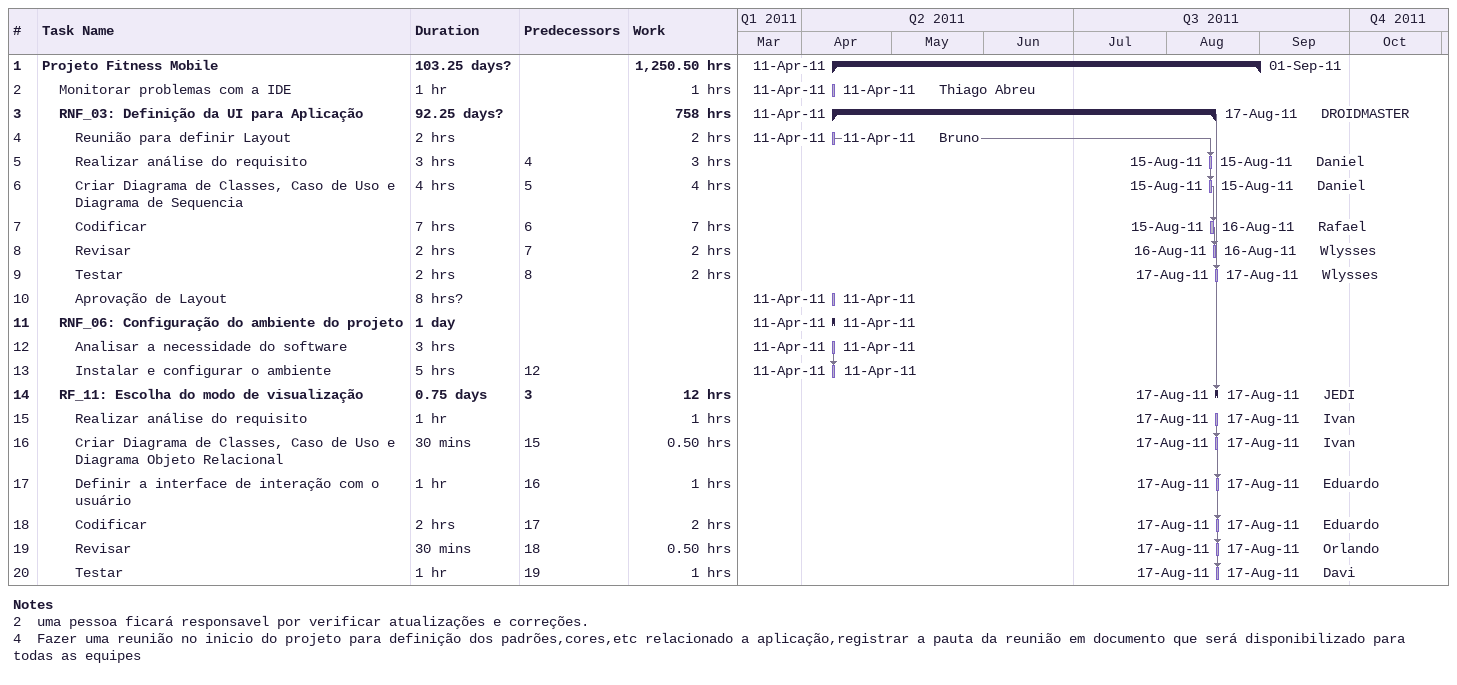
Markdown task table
| ID | Level | Task | Duration | Start | Finish | Predecessors | Resources | Work (h) |
|---|---|---|---|---|---|---|---|---|
| 1 | 1 | **Projeto Fitness Mobile** | 103.25d? | 2011-04-11 | 2011-09-01 |  |  | 1250.50 |
| 2 | 2 | Monitorar problemas com a IDE | 1h | 2011-04-11 | 2011-04-11 |  | Thiago Abreu | 1 |
| 3 | 2 | **RNF_03: Definição da UI para Aplicação** | 92.25d? | 2011-04-11 | 2011-08-17 |  | DROIDMASTER | 758 |
| 4 | 3 | Reunião para definir Layout | 2h | 2011-04-11 | 2011-04-11 |  | Bruno | 2 |
| 5 | 3 | Realizar análise do requisito | 3h | 2011-08-15 | 2011-08-15 | 4 | Daniel | 3 |
| 6 | 3 | Criar Diagrama de Classes, Caso de Uso e Diagrama de Sequencia | 4h | 2011-08-15 | 2011-08-15 | 5 | Daniel | 4 |
| 7 | 3 | Codificar | 7h | 2011-08-15 | 2011-08-16 | 6 | Rafael | 7 |
| 8 | 3 | Revisar | 2h | 2011-08-16 | 2011-08-16 | 7 | Wlysses | 2 |
| 9 | 3 | Testar | 2h | 2011-08-17 | 2011-08-17 | 8 | Wlysses | 2 |
| 10 | 3 | Aprovação de Layout | 8h? | 2011-04-11 | 2011-04-11 |  |  |  |
| 11 | 2 | **RNF_06: Configuração do ambiente do projeto** | 1d | 2011-04-11 | 2011-04-11 |  |  |  |
| 12 | 3 | Analisar a necessidade do software | 3h | 2011-04-11 | 2011-04-11 |  |  |  |
| 13 | 3 | Instalar e configurar o ambiente | 5h | 2011-04-11 | 2011-04-11 | 12 |  |  |
| 14 | 2 | **RF_11: Escolha do modo de visualização** | 0.75d | 2011-08-17 | 2011-08-17 | 3 | JEDI | 12 |
| 15 | 3 | Realizar análise do requisito | 1h | 2011-08-17 | 2011-08-17 |  | Ivan | 1 |
| 16 | 3 | Criar Diagrama de Classes, Caso de Uso e Diagrama Objeto Relacional | 30min | 2011-08-17 | 2011-08-17 | 15 | Ivan | 0.50 |
| 17 | 3 | Definir a interface de interação com o usuário | 1h | 2011-08-17 | 2011-08-17 | 16 | Eduardo | 1 |
| 18 | 3 | Codificar | 2h | 2011-08-17 | 2011-08-17 | 17 | Eduardo | 2 |
| 19 | 3 | Revisar | 30min | 2011-08-17 | 2011-08-17 | 18 | Orlando | 0.50 |
| 20 | 3 | Testar | 1h | 2011-08-17 | 2011-08-17 | 19 | Davi | 1 |

Notes
- 2: uma pessoa ficará responsavel por verificar atualizações e correções.
- 4: Fazer uma reunião no inicio do projeto para definição dos padrões,cores,etc relacionado a aplicação,registrar a pauta da reunião em documento que será disponibilizado para todas as equipes
